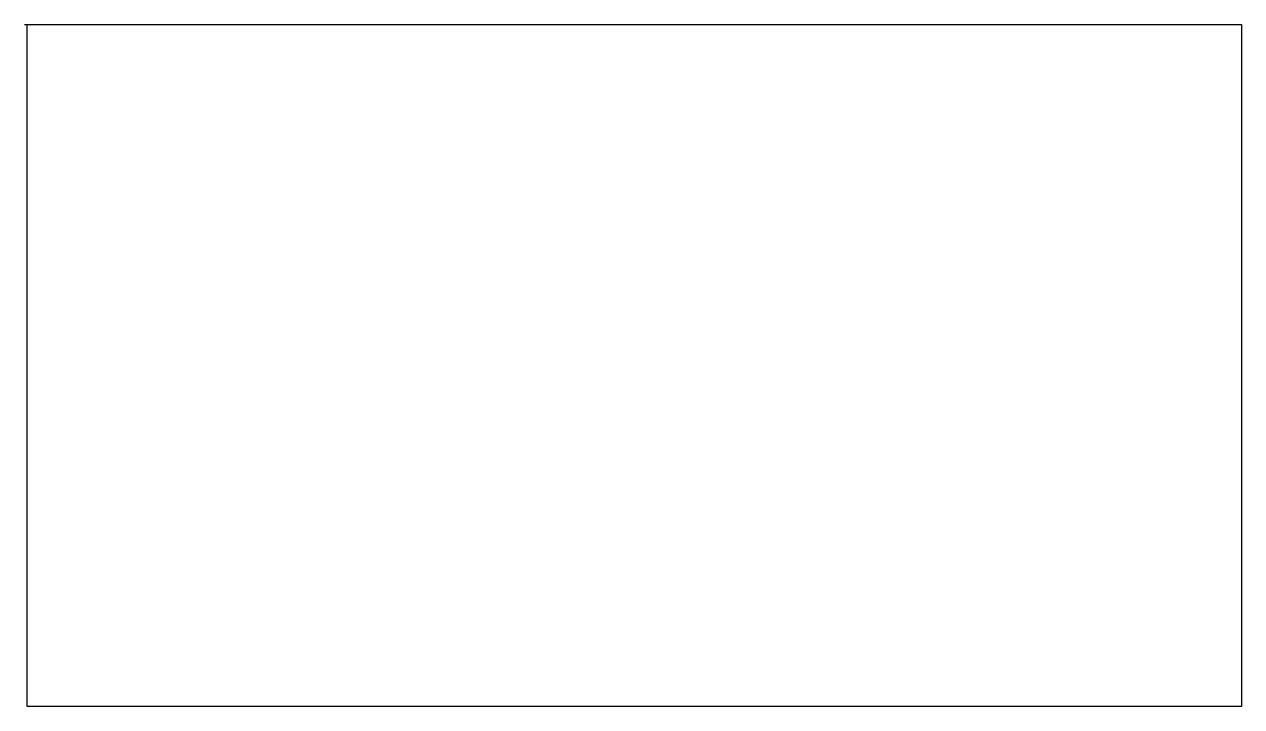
# Model space of a CAD drawing. Header units: millimetres. Extents: x -74391 to -64793, y -45946 to -40568.
import ezdxf

# ---------------------------------------------------------------- set-up
doc = ezdxf.new("R2010")
doc.units = ezdxf.units.MM

msp = doc.modelspace()

# ---------------------------------------------------------------- linework, layer by layer
for p, q in [((-74391, -40568.4), (-64793.1, -40568.4)), ((-74369.2, -45946.2), (-74369.2, -40568.4)), ((-64793.1, -40568.4), (-64793.1, -45946.2)), ((-64793.1, -45946.2), (-74369.2, -45946.2))]:
    msp.add_line(p, q)

doc.saveas('drawing.dxf')
